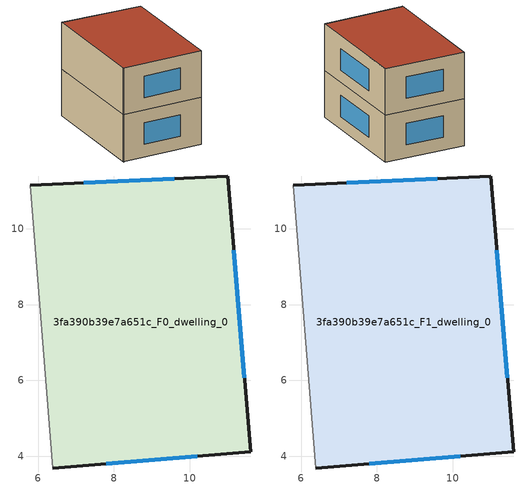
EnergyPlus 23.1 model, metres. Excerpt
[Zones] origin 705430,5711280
3fa390b39e7a651c_F0_dwelling_0
 floor ground (EU_floor_Construction): 11.01,11.4 11.61,4.11 6.39,3.68 5.79,11.15 z0
 wall outside (EU_wall_Construction): 6.39,3.68 11.61,4.11 11.01,11.4 5.79,11.15 z0:3
 wall adiabatic (EU_wall_Construction): 5.79,11.15 6.39,3.68 z0:3
 window (EU_Window_Construction): 9.6,11.33 7.2,11.22 / 11.45,6.07 11.17,9.43 / 7.8,3.8 10.2,3.99 z0.81:2.19
3fa390b39e7a651c_F1_dwelling_0
 floor to 3fa390b39e7a651c_F0_dwelling_0 (EU_floor_Construction): 11.01,11.4 11.61,4.11 6.39,3.68 5.79,11.15 z3
 wall outside (EU_wall_Construction): 6.39,3.68 11.61,4.11 11.01,11.4 5.79,11.15 z3:6
 wall adiabatic (EU_wall_Construction): 5.79,11.15 6.39,3.68 z3:6
 window (EU_Window_Construction): 9.6,11.33 7.2,11.22 / 11.45,6.07 11.17,9.43 / 7.8,3.8 10.2,3.99 z3.81:5.19
 roof outside (EU_roof_Construction): 11.61,4.11 11.01,11.4 5.79,11.15 6.39,3.68 z6
shading: 5.81,11.16 6.39,3.63 z0:6
[Building]
EU S2 Campaign: North Axis=0; Terrain=City; Solar Distribution=FullExterior
[Site:Location]
London: Latitude=51.5; Longitude=-0.5; Time Zone=0; Elevation=25
[SizingPeriod:WeatherFileDays]
AnnualSizingPeriod: Begin Month=1; Begin Day of Month=1; End Month=12; End Day of Month=31; Day of Week for Start Day=Monday; Use Weather File Daylight Saving Period=No; Use Weather File Rain and Snow Indicators=No
[MATERIAL]
EU_InternalMass_Material: Roughness=MediumRough; Thickness=0.1; Conductivity=1; Density=1800; Specific Heat=900; Thermal Absorptance=0.9; Solar Absorptance=0.7; Visible Absorptance=0.7
[MATERIAL:NOMASS] Roughness=MediumRough; Thermal Absorptance=0.9; Solar Absorptance=0.7; Visible Absorptance=0.7
Name | Thermal Resistance
EU_wall_NoMass | 0.555556
EU_roof_NoMass | 0.510204
EU_floor_NoMass | 1.68919
[WINDOWMATERIAL:SIMPLEGLAZINGSYSTEM]
EU_Window_SimpleGlazing: UFactor=3.96; Solar Heat Gain Coefficient=0.85; Visible Transmittance=0.85
[CONSTRUCTION]
EU_wall_Construction: EU_wall_NoMass
EU_roof_Construction: EU_roof_NoMass
EU_floor_Construction: EU_floor_NoMass
EU_Window_Construction: EU_Window_SimpleGlazing
EU_InternalMass_Construction: EU_InternalMass_Material
[ZONE] Type=1; Multiplier=1; Ceiling Height=autocalculate; Floor Area=autocalculate; Part of Total Floor Area=Yes
Name | Volume
3fa390b39e7a651c_F0_dwelling_0 | 116.233
3fa390b39e7a651c_F1_dwelling_0 | 116.232
[INTERNALMASS] Construction=EU_InternalMass_Construction; Surface Area=38.7443
Name | Zone or ZoneList
3fa390b39e7a651c_F0_dwelling_0_EU_InternalMass | 3fa390b39e7a651c_F0_dwelling_0
3fa390b39e7a651c_F1_dwelling_0_EU_InternalMass | 3fa390b39e7a651c_F1_dwelling_0
[OTHEREQUIPMENT] Fuel Type=Electricity; Design Level Calculation Method=Watts/Area; Power per Zone Floor Area=1; Fraction Latent=0; Fraction Radiant=0; Fraction Lost=0; Carbon Dioxide Generation Rate=0; EndUse Subcategory=EU_Step8_InternalGains
Name | Zone or ZoneList or Space or SpaceList | Schedule
EU_Step8_InternalGain_3fa390b39e7a651c_F0_dwelling_0_f000 | 3fa390b39e7a651c_F0_dwelling_0 | EU_Step8_GainSchedule_3fa390b39e7a651c_F0_dwelling_0_f000
EU_Step8_InternalGain_3fa390b39e7a651c_F1_dwelling_0_f000 | 3fa390b39e7a651c_F1_dwelling_0 | EU_Step8_GainSchedule_3fa390b39e7a651c_F1_dwelling_0_f000
[ZONEVENTILATION:DESIGNFLOWRATE] Schedule=EU_AlwaysOn; Design Flow Rate Calculation Method=AirChanges/Hour; Air Changes per Hour=0.48; Ventilation Type=Natural; Fan Pressure Rise=0; Fan Total Efficiency=1; Constant Term Coefficient=1; Temperature Term Coefficient=0; Velocity Term Coefficient=0; Velocity Squared Term Coefficient=0; Minimum Indoor Temperature=-100; Maximum Indoor Temperature=100; Delta Temperature=-100; Minimum Outdoor Temperature=-100; Maximum Outdoor Temperature=100; Maximum Wind Speed=40
Name | Zone or ZoneList or Space or SpaceList
EU_ConstantAir_3fa390b39e7a651c_F0_dwelling_0 | 3fa390b39e7a651c_F0_dwelling_0
EU_ConstantAir_3fa390b39e7a651c_F1_dwelling_0 | 3fa390b39e7a651c_F1_dwelling_0
[HVACTEMPLATE:THERMOSTAT] Constant Heating Setpoint=20; Constant Cooling Setpoint=50
EU_HeatOnly_3fa390b39e7a651c_F0_dwelling_0; EU_HeatOnly_3fa390b39e7a651c_F1_dwelling_0
[HVACTEMPLATE:ZONE:IDEALLOADSAIRSYSTEM] System Availability Schedule=EU_AlwaysOn; Maximum Heating Supply Air Temperature=50; Minimum Cooling Supply Air Temperature=13; Maximum Heating Supply Air Humidity Ratio=0.0156; Minimum Cooling Supply Air Humidity Ratio=0.0077; Heating Limit=NoLimit; Cooling Limit=NoLimit; Heating Availability Schedule=EU_AlwaysOn; Cooling Availability Schedule=EU_CoolingOff; Dehumidification Control Type=ConstantSensibleHeatRatio; Cooling Sensible Heat Ratio=0.7; Dehumidification Setpoint=60; Humidification Control Type=None; Humidification Setpoint=30; Outdoor Air Method=None; Outdoor Air Flow Rate per Person=0.00944; Outdoor Air Flow Rate per Zone Floor Area=0; Outdoor Air Flow Rate per Zone=0; Demand Controlled Ventilation Type=None; Outdoor Air Economizer Type=NoEconomizer; Heat Recovery Type=None; Sensible Heat Recovery Effectiveness=0.7; Latent Heat Recovery Effectiveness=0.65
Name | Template Thermostat
3fa390b39e7a651c_F0_dwelling_0 | EU_HeatOnly_3fa390b39e7a651c_F0_dwelling_0
3fa390b39e7a651c_F1_dwelling_0 | EU_HeatOnly_3fa390b39e7a651c_F1_dwelling_0
[SIZING:ZONE] Zone Cooling Design Supply Air Temperature Input Method=SupplyAirTemperature; Zone Cooling Design Supply Air Temperature=13; Zone Heating Design Supply Air Temperature Input Method=SupplyAirTemperature; Zone Heating Design Supply Air Temperature=50; Zone Cooling Design Supply Air Humidity Ratio=0.008; Zone Heating Design Supply Air Humidity Ratio=0.008; Cooling Design Air Flow Method=DesignDay; Cooling Design Air Flow Rate=0; Cooling Minimum Air Flow per Zone Floor Area=0.000762; Cooling Minimum Air Flow=0; Cooling Minimum Air Flow Fraction=0.2; Heating Design Air Flow Method=DesignDay; Heating Design Air Flow Rate=0; Heating Maximum Air Flow per Zone Floor Area=0.002032; Heating Maximum Air Flow=0.141576; Heating Maximum Air Flow Fraction=0.3; Account for Dedicated Outdoor Air System=No; Dedicated Outdoor Air System Control Strategy=NeutralSupplyAir; Dedicated Outdoor Air Low Setpoint Temperature for Design=autosize; Dedicated Outdoor Air High Setpoint Temperature for Design=autosize; Zone Load Sizing Method=Sensible Load Only No Latent Load; Zone Latent Cooling Design Supply Air Humidity Ratio Input Method=HumidityRatioDifference; Zone Cooling Design Supply Air Humidity Ratio Difference=0.005; Zone Latent Heating Design Supply Air Humidity Ratio Input Method=HumidityRatioDifference; Zone Humidification Design Supply Air Humidity Ratio Difference=0.005
3fa390b39e7a651c_F0_dwelling_0; 3fa390b39e7a651c_F1_dwelling_0
[SCHEDULE:CONSTANT]
Name | Hourly Value
EU_AlwaysOn | 1
EU_CoolingOff | 0
[SCHEDULE:FILE] Column Number=1; Rows to Skip at Top=0; Number of Hours of Data=8760; Column Separator=Comma; Interpolate to Timestep=No; Minutes per Item=60; Adjust Schedule for Daylight Savings=Yes
Name | File
EU_Step8_GainSchedule_3fa390b39e7a651c_F0_dwelling_0_f000 | ../../schedules/3fa390b39e7a651c/3fa390b39e7a651c_F0_dwelling_0_f000_gain.csv
EU_Step8_GainSchedule_3fa390b39e7a651c_F1_dwelling_0_f000 | ../../schedules/3fa390b39e7a651c/3fa390b39e7a651c_F1_dwelling_0_f000_gain.csv
